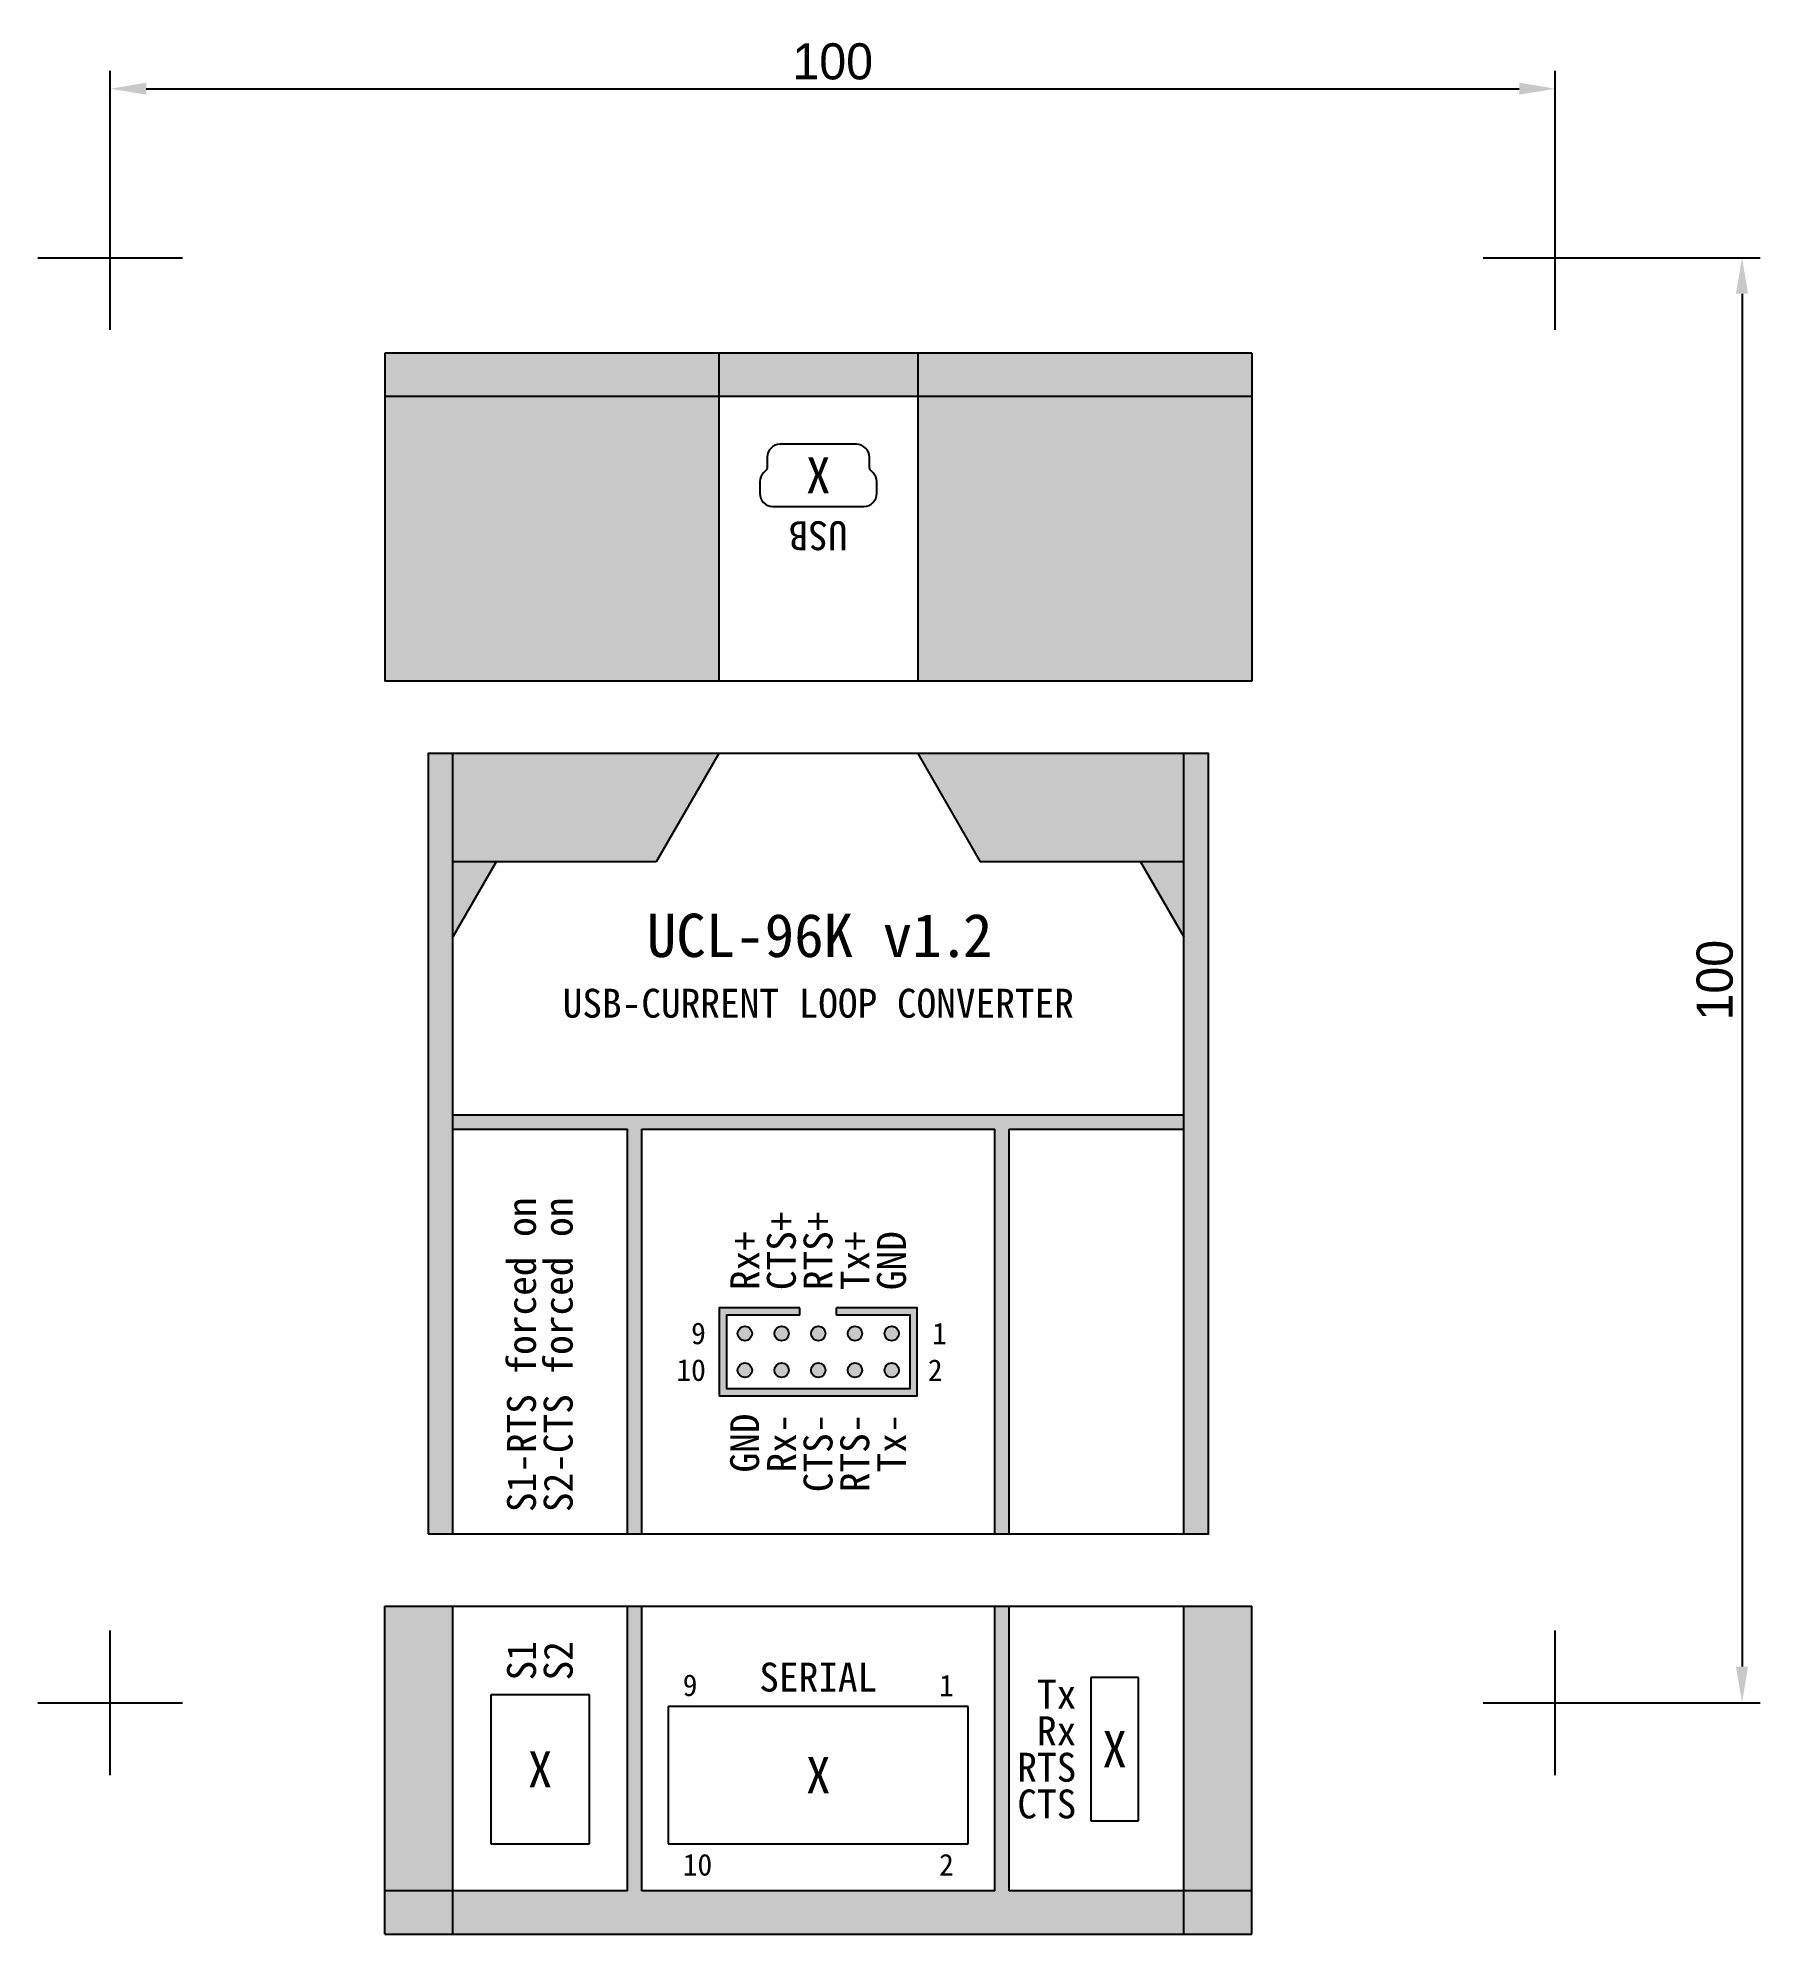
# Model space of a CAD drawing. Header units: millimetres. Extents: x -24 to 95, y 0 to 131.
import ezdxf

# ---------------------------------------------------------------- set-up
doc = ezdxf.new("R2010")
doc.units = ezdxf.units.MM
doc.dimstyles.new('ISO-25', dxfattribs={"dimtxt": 2.5, "dimasz": 2.5, "dimexe": 1.25, "dimexo": 0.625, "dimtad": 1, "dimtxsty": 'Standard', "dimcen": 2.5, "dimadec": 0, "dimazin": 0, "dimtfac": 1, "dimtmove": 0, "dimatfit": 3, "dimfxl": 1, "dimarcsym": 0})

# ---------------------------------------------------------------- blocks, each defined once
blk = doc.blocks.new('*D6')
at = {"color": 0, "lineweight": -2}
for p, q in [((-19, 116.63), (-19, 128.95)), ((81, 116.63), (81, 128.95)), ((-16.5, 127.7), (78.5, 127.7))]:
    blk.add_line(p, q, dxfattribs=at)
at = {"color": 0}
for points in [[(-16.5, 128.12), (-16.5, 127.29), (-19, 127.7)], [(78.5, 128.12), (78.5, 127.29), (81, 127.7)]]:
    blk.add_solid(points, dxfattribs=at)
at = {"layer": 'Defpoints', "color": 0}
for p in [(81, 127.7), (-19, 116.01), (81, 116.01)]:
    blk.add_point(p, dxfattribs=at)
at = {"color": 0, "insert": (31, 129.58), "char_height": 2.5, "attachment_point": 5}
blk.add_mtext('100', dxfattribs=at)
blk = doc.blocks.new('*D7')
at = {"color": 0, "lineweight": -2}
for p, q in [((81.63, 116.01), (95.17, 116.01)), ((93.92, 113.51), (93.92, 18.51)), ((81.63, 16.01), (95.17, 16.01))]:
    blk.add_line(p, q, dxfattribs=at)
at = {"color": 0}
for points in [[(93.5, 113.51), (94.34, 113.51), (93.92, 116.01)], [(93.5, 18.51), (94.34, 18.51), (93.92, 16.01)]]:
    blk.add_solid(points, dxfattribs=at)
at = {"layer": 'Defpoints', "color": 0}
for p in [(81, 116.01), (81, 16.01), (93.92, 16.01)]:
    blk.add_point(p, dxfattribs=at)
at = {"color": 0, "insert": (92.04, 66.01), "char_height": 2.5, "attachment_point": 5, "rotation": 90}
blk.add_mtext('100', dxfattribs=at)

msp = doc.modelspace()

# ---------------------------------------------------------------- hatches: boundary and pattern name
h = msp.add_hatch(color=256)
h.paths.add_polyline_path([(36.88, 86.7), (60, 86.7), (60, 109.4), (36.88, 109.4)])
h.paths.add_polyline_path([(0, 86.7), (23.12, 86.7), (23.12, 109.4), (0, 109.4)])
for points in [[(36.88, 109.4), (23.12, 109.4), (23.12, 106.4), (36.88, 106.4)], [(4.71, 81.7), (3, 81.7), (3, 27.7), (4.71, 27.7)], [(57, 81.7), (55.29, 81.7), (55.29, 27.7), (57, 27.7)], [(7.71, 74.2), (4.71, 74.2), (4.71, 69.004)], [(52.29, 74.2), (55.29, 74.2), (55.29, 69.004)], [(55.29, 56.7), (4.71, 56.7), (4.71, 55.7), (16.79, 55.7), (16.79, 27.7), (17.79, 27.7), (17.79, 55.7), (42.21, 55.7), (42.21, 27.7), (43.21, 27.7), (43.21, 55.7), (55.29, 55.7)], [(28.73, 43.33), (23.15, 43.33), (23.15, 37.25), (36.85, 37.25), (36.85, 43.33), (31.27, 43.33), (31.27, 42.83), (36.35, 42.83), (36.35, 37.75), (23.65, 37.75), (23.65, 42.83), (28.73, 42.83)], [(4.71, 22.7), (0, 22.7), (0, 0), (4.71, 0)], [(55.29, 3), (43.21, 3), (43.21, 22.7), (42.21, 22.7), (42.21, 3), (17.79, 3), (17.79, 22.7), (16.79, 22.7), (16.79, 3), (4.71, 3), (4.71, 0), (55.29, 0)], [(60, 22.7), (55.29, 22.7), (55.29, 0), (60, 0)]]:
    msp.add_hatch(color=256).paths.add_polyline_path(points)
h = msp.add_hatch(color=256)
h.paths.add_polyline_path([(23.12, 81.7), (4.71, 81.7), (4.71, 74.2), (18.79, 74.2)])
h.paths.add_polyline_path([(55.29, 81.7), (36.88, 81.7), (41.21, 74.2), (55.29, 74.2)])
h = msp.add_hatch(color=256)
h.paths.add_polyline_path([(25.42, 41.56, 1), (24.42, 41.56, 1)])
h.paths.add_polyline_path([(27.96, 41.56, 1), (26.96, 41.56, 1)])
h.paths.add_polyline_path([(30.5, 41.56, 1), (29.5, 41.56, 1)])
h.paths.add_polyline_path([(33.04, 41.56, 1), (32.04, 41.56, 1)])
h.paths.add_polyline_path([(35.58, 41.56, 1), (34.58, 41.56, 1)])
h.paths.add_polyline_path([(35.58, 39.02, 1), (34.58, 39.02, 1)])
h.paths.add_polyline_path([(33.04, 39.02, 1), (32.04, 39.02, 1)])
h.paths.add_polyline_path([(30.5, 39.02, 1), (29.5, 39.02, 1)])
h.paths.add_polyline_path([(27.96, 39.02, 1), (26.96, 39.02, 1)])
h.paths.add_polyline_path([(25.42, 39.02, 1), (24.42, 39.02, 1)])

# ---------------------------------------------------------------- linework, layer by layer
for p, q in [((-18.999, 111.006), (-18.999, 121.006)), ((81.001, 111.006), (81.001, 121.006)), ((-23.999, 116.006), (-13.999, 116.006)), ((76.001, 116.006), (86.001, 116.006)), ((60, 109.4), (0, 109.4)), ((0, 109.4), (0, 86.7)), ((23.12, 109.4), (23.12, 86.7)), ((36.88, 109.4), (36.88, 86.7)), ((60, 109.4), (60, 86.7)), ((60, 106.4), (0, 106.4)), ((32.635, 103.1), (27.365, 103.1)), ((26.436, 101.358), (26.211, 101.13)), ((26.465, 102.2), (26.465, 101.428)), ((33.535, 101.428), (33.535, 102.2)), ((33.789, 101.13), (33.564, 101.358)), ((25.95, 100.497), (25.95, 99.7)), ((34.05, 99.7), (34.05, 100.497)), ((26.85, 98.8), (33.15, 98.8)), ((60, 86.7), (0, 86.7)), ((4.71, 27.7), (4.71, 81.7)), ((23.12, 81.7), (18.79, 74.2)), ((36.88, 81.7), (41.21, 74.2)), ((55.29, 27.7), (55.29, 81.7)), ((18.79, 74.2), (4.71, 74.2)), ((7.71, 74.2), (4.71, 69.004)), ((55.29, 74.2), (41.21, 74.2)), ((52.29, 74.2), (55.29, 69.004)), ((4.71, 56.7), (55.29, 56.7)), ((4.71, 55.7), (16.79, 55.7)), ((16.79, 27.7), (16.79, 55.7)), ((17.79, 27.7), (17.79, 55.7)), ((17.79, 55.7), (42.21, 55.7)), ((42.21, 27.7), (42.21, 55.7)), ((43.21, 27.7), (43.21, 55.7)), ((43.21, 55.7), (55.29, 55.7)), ((28.73, 42.83), (28.73, 43.33)), ((31.27, 42.83), (31.27, 43.33)), ((0, 0), (0, 22.7)), ((0, 22.7), (60, 22.7)), ((4.71, 0), (4.71, 22.7)), ((16.79, 3), (16.79, 22.7)), ((17.79, 3), (17.79, 22.7)), ((42.21, 3), (42.21, 22.7)), ((43.21, 3), (43.21, 22.7)), ((55.29, 0), (55.29, 22.7)), ((60, 0), (60, 22.7)), ((-18.999, 11.006), (-18.999, 21.006)), ((81.001, 11.006), (81.001, 21.006)), ((48.855, 17.76), (48.855, 7.84)), ((52.155, 17.76), (48.855, 17.76)), ((52.155, 7.84), (52.155, 17.76)), ((-23.999, 16.006), (-13.999, 16.006)), ((7.33, 16.55), (7.33, 6.25)), ((14.17, 16.55), (7.33, 16.55)), ((14.17, 6.25), (14.17, 16.55)), ((19.62, 15.75), (19.62, 6.25)), ((40.38, 15.75), (19.62, 15.75)), ((40.38, 6.25), (40.38, 15.75)), ((76.001, 16.006), (86.001, 16.006)), ((48.855, 7.84), (52.155, 7.84)), ((7.33, 6.25), (14.17, 6.25)), ((19.62, 6.25), (40.38, 6.25)), ((16.79, 3), (0, 3)), ((42.21, 3), (17.79, 3)), ((60, 3), (43.21, 3)), ((0, 0), (60, 0))]:
    msp.add_line(p, q)
msp.add_lwpolyline([(3, 27.7), (57, 27.7), (57, 81.7), (3, 81.7)], close=True)
for points in [[(28.73, 43.33), (23.15, 43.33), (23.15, 37.25), (36.85, 37.25), (36.85, 43.33), (31.27, 43.33)], [(28.73, 42.83), (23.65, 42.83), (23.65, 37.75), (36.35, 37.75), (36.35, 42.83), (31.27, 42.83)]]:
    msp.add_lwpolyline(points)
for centre in [(24.92, 41.56), (27.46, 41.56), (30, 41.56), (32.54, 41.56), (35.08, 41.56), (24.92, 39.02), (27.46, 39.02), (30, 39.02), (32.54, 39.02), (35.08, 39.02)]:
    msp.add_circle(centre, 0.5)
for centre, radius, start, end in [((27.365, 102.2), 0.9, 90, 180), ((32.635, 102.2), 0.9, 360, 90), ((26.85, 100.497), 0.9, 135.27679, 180), ((26.365, 101.428), 0.1, 315.27679, 0), ((33.635, 101.428), 0.1, 180, 224.72321), ((33.15, 100.497), 0.9, 0, 44.72321), ((26.85, 99.7), 0.9, 180, 270), ((33.15, 99.7), 0.9, 270, 0)]:
    msp.add_arc(centre, radius, start, end)

# ---------------------------------------------------------------- texts
for s, insert, char_height, width, attachment_point in [('{\\f@KaiTi|b0|i0|c0|p49;\\C1;X}', (30, 100.95), 2.5, 3.28927, 5), ('{\\f@KaiTi|b0|i0|c0|p49;UCL-96K v1}', (28.334, 70.613), 3, 43.56429, 2), ('{\\f@KaiTi|b0|i0|c0|p49;2}', (41.029, 70.613), 3, 43.56429, 2), ('{\\f@KaiTi|b0|i0|c0|p49;.}', (39.382, 70.613), 3, 43.56429, 2), ('{\\f@KaiTi|b0|i0|c0|p49;USB-CURRENT LOOP CONVERTER}', (30, 65.417), 2, 47.58, 2), ('{\\f@KaiTi|b0|i0|c0|p49;9}', (22.22, 41.56), 1.5, 6.56154, 6), ('{\\f@KaiTi|b0|i0|c0|p49;1}', (37.88, 41.56), 1.5, 6.56154, 4), ('{\\f@KaiTi|b0|i0|c0|p49;10}', (22.22, 39.02), 1.5, 6.56154, 6), ('{\\f@KaiTi|b0|i0|c0|p49;2}', (37.58, 39.02), 1.5, 6.56154, 4), ('{\\f@KaiTi|b0|i0|c0|p49;SERIAL}', (30, 16.75), 2, 6.56154, 8), ('{\\f@KaiTi|b0|i0|c0|p49;9}', (20.62, 16.45), 1.5, 6.56154, 7), ('{\\f@KaiTi|b0|i0|c0|p49;1}', (39.38, 16.45), 1.5, 6.56154, 9), ('{\\f@KaiTi|b0|i0|c0|p49;Tx}', (47.855, 16.61), 2, 6.56154, 6), ('{\\f@KaiTi|b0|i0|c0|p49;Rx}', (47.855, 14.07), 2, 6.56154, 6), ('{\\f@KaiTi|b0|i0|c0|p49;\\C1;X}', (50.505, 12.8), 2.5, 3.28927, 5), ('{\\f@KaiTi|b0|i0|c0|p49;\\C1;X}', (10.75, 11.4), 2.5, 3.28927, 5), ('{\\f@KaiTi|b0|i0|c0|p49;\\C1;X}', (30, 11), 2.5, 3.28927, 5), ('{\\f@KaiTi|b0|i0|c0|p49;RTS}', (47.855, 11.53), 2, 6.56154, 6), ('{\\f@KaiTi|b0|i0|c0|p49;CTS}', (47.855, 8.99), 2, 6.56154, 6), ('{\\f@KaiTi|b0|i0|c0|p49;10}', (20.62, 5.55), 1.5, 6.56154, 1), ('{\\f@KaiTi|b0|i0|c0|p49;2}', (39.38, 5.55), 1.5, 6.56154, 3)]:
    msp.add_mtext(s, dxfattribs=dict(insert=insert, char_height=char_height, width=width, attachment_point=attachment_point))
at = {"char_height": 2}
for s, insert, width, attachment_point, rotation in [('{\\f@KaiTi|b0|i0|c0|p49;USB}', (30, 97.8), 6.56154, 8, 180), ('{\\f@KaiTi|b0|i0|c0|p49;S1-RTS forced on}', (9.48, 29.2), 52.5, 4, 90), ('{\\f@KaiTi|b0|i0|c0|p49;S2-CTS forced on}', (12.02, 29.2), 52.5, 4, 90), ('{\\f@KaiTi|b0|i0|c0|p49;CTS+}', (27.46, 44.56), 6.56154, 4, 90), ('{\\f@KaiTi|b0|i0|c0|p49;RTS+}', (30, 44.56), 6.56154, 4, 90), ('{\\f@KaiTi|b0|i0|c0|p49;Rx+}', (24.92, 44.56), 6.56154, 4, 90), ('{\\f@KaiTi|b0|i0|c0|p49;Tx+}', (32.54, 44.56), 6.56154, 4, 90), ('{\\f@KaiTi|b0|i0|c0|p49;GND}', (35.08, 44.56), 6.56154, 4, 90), ('{\\f@KaiTi|b0|i0|c0|p49;GND}', (24.92, 36.02), 6.56154, 6, 90), ('{\\f@KaiTi|b0|i0|c0|p49;Rx-}', (27.46, 36.02), 6.56154, 6, 90), ('{\\f@KaiTi|b0|i0|c0|p49;CTS-}', (30, 36.02), 6.56154, 6, 90), ('{\\f@KaiTi|b0|i0|c0|p49;RTS-}', (32.54, 36.02), 6.56154, 6, 90), ('{\\f@KaiTi|b0|i0|c0|p49;Tx-}', (35.08, 36.02), 6.56154, 6, 90), ('{\\f@KaiTi|b0|i0|c0|p49;S1}', (9.48, 17.55), 6.56154, 4, 90), ('{\\f@KaiTi|b0|i0|c0|p49;S2}', (12.02, 17.55), 6.56154, 4, 90)]:
    msp.add_mtext(s, dxfattribs=dict(at, insert=insert, width=width, attachment_point=attachment_point, rotation=rotation))

# ---------------------------------------------------------------- dimensions: what is measured, and where the dimension line sits
dim = msp.add_linear_dim(base=(81.001, 127.702), p1=(-18.999, 116.006), p2=(81.001, 116.006), dimstyle='ISO-25')
dim.commit()
dim.dimension.update_dxf_attribs({"geometry": '*D6', "text_midpoint": (31.001, 129.577)})
dim = msp.add_linear_dim(base=(93.92, 16.006), p1=(81.001, 116.006), p2=(81.001, 16.006), angle=90, dimstyle='ISO-25')
dim.commit()
dim.dimension.update_dxf_attribs({"geometry": '*D7', "text_midpoint": (92.045, 66.006)})

doc.saveas('drawing.dxf')
